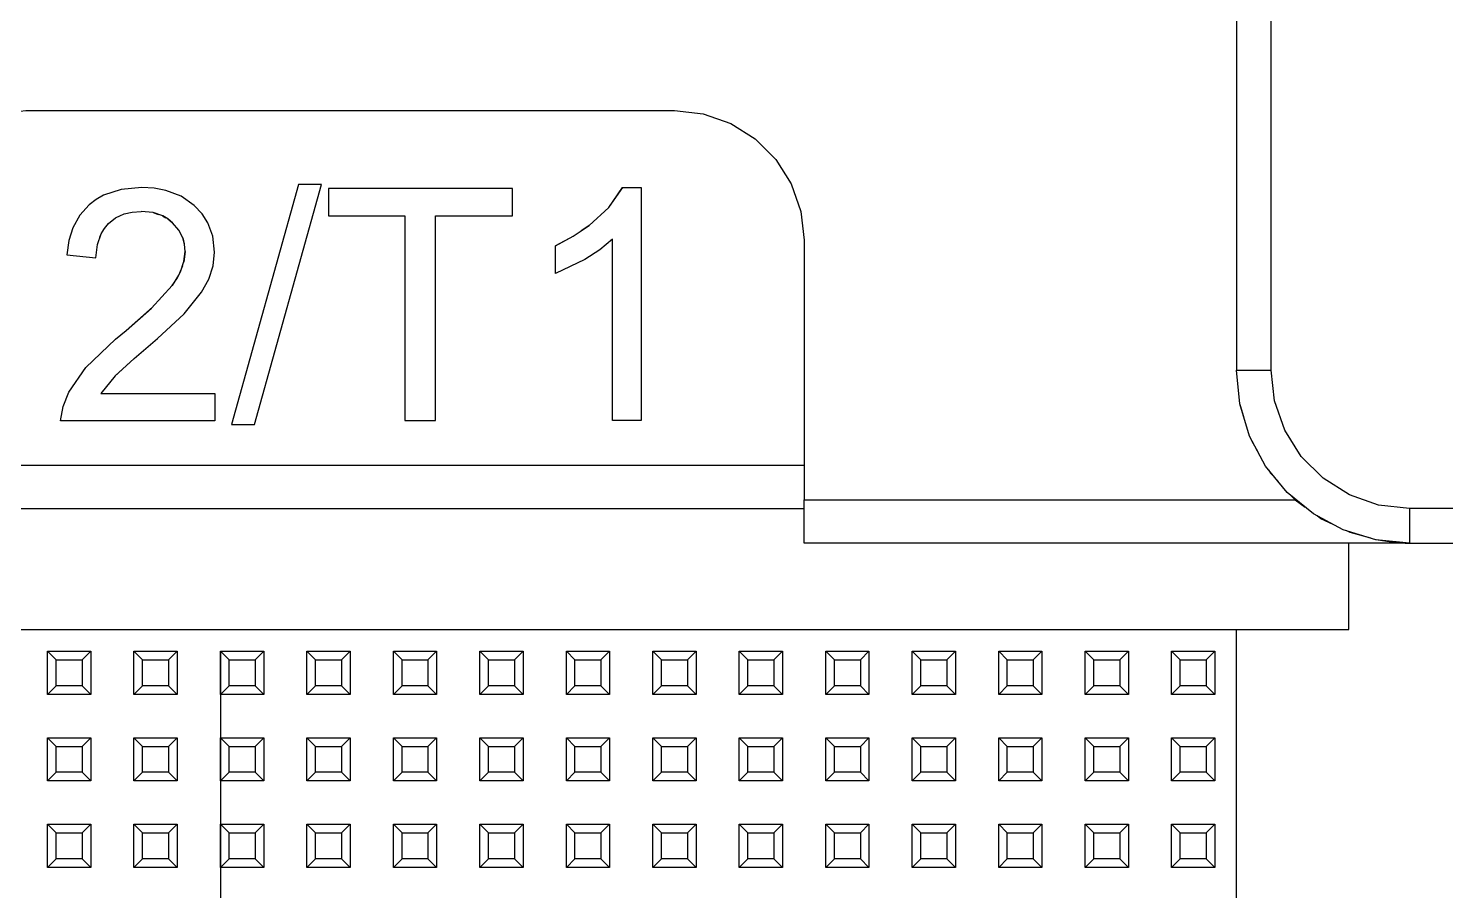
# Model space of a CAD drawing. Header units: millimetres. Extents: x 0 to 156, y 0 to 155.
# Drawn here: x 17.06 to 49.84, y 26.46 to 46.4 of the extents above; entities that cross this region are included whole.
import ezdxf

# ---------------------------------------------------------------- set-up
doc = ezdxf.new("R2010")
doc.units = ezdxf.units.MM

# ---------------------------------------------------------------- blocks, each defined once
blk = doc.blocks.new('CHINT_70dbcf6fe7c4519691b3c42ff544d895_FACE_0')
at = {"color": 7, "linetype": 'CONTINUOUS', "true_color": 0x40d9ff}
for p, q in [((30.799, 42.722), (30.479, 42.259)), ((19.075, 42.018), (19.122, 42.04)), ((19.27, 42.109), (19.351, 42.129)), ((19.458, 42.154), (19.667, 42.169)), ((19.944, 42.14), (20.06, 42.099)), ((20.163, 42.063), (20.237, 42.02)), ((20.282, 41.993), (20.392, 41.906)), ((18.711, 41.571), (18.738, 41.647)), ((18.787, 41.729), (18.814, 41.775)), ((20.539, 41.734), (20.61, 41.593)), ((30.029, 41.842), (29.843, 41.716)), ((18.62, 41.093), (18.654, 41.405)), ((20.627, 41.56), (20.664, 41.421)), ((29.666, 41.596), (29.247, 41.371)), ((20.681, 41.243), (20.65, 40.996)), ((20.533, 40.694), (20.385, 40.452)), ((20.62, 40.91), (20.555, 40.737)), ((19.929, 39.954), (19.316, 39.413)), ((19.048, 38.348), (19.502, 38.768)), ((14, 36.3), (35, 36.3)), ((35, 35.5), (46.354, 35.5)), ((46.354, 35.5), (46.274, 35.587)), ((46.354, 35.5), (46.59, 35.328)), ((14, 35.3), (35, 35.3)), ((17.7, 31.8), (17.5, 32)), ((17.5, 31), (17.5, 32)), ((17.5, 32), (18.5, 32)), ((17.7, 31.8), (18.3, 31.8)), ((17.7, 31.2), (17.7, 31.8)), ((18.3, 31.8), (18.5, 32)), ((18.3, 31.8), (18.3, 31.2)), ((18.5, 32), (18.5, 31)), ((19.7, 31.8), (19.5, 32)), ((19.5, 31), (19.5, 32)), ((19.5, 32), (20.5, 32)), ((19.7, 31.8), (20.3, 31.8)), ((19.7, 31.2), (19.7, 31.8)), ((20.3, 31.8), (20.5, 32)), ((20.3, 31.8), (20.3, 31.2)), ((20.5, 32), (20.5, 31)), ((21.7, 31.8), (21.5, 32)), ((21.5, 31), (21.5, 32)), ((21.5, 32), (22.5, 32)), ((21.7, 31.8), (22.3, 31.8)), ((21.7, 31.2), (21.7, 31.8)), ((22.3, 31.8), (22.5, 32)), ((22.3, 31.8), (22.3, 31.2)), ((22.5, 32), (22.5, 31)), ((23.7, 31.8), (23.5, 32)), ((23.5, 31), (23.5, 32)), ((23.5, 32), (24.5, 32)), ((23.7, 31.8), (24.3, 31.8)), ((23.7, 31.2), (23.7, 31.8)), ((24.3, 31.8), (24.5, 32)), ((24.3, 31.8), (24.3, 31.2)), ((24.5, 32), (24.5, 31)), ((25.7, 31.8), (25.5, 32)), ((25.5, 31), (25.5, 32)), ((25.5, 32), (26.5, 32)), ((25.7, 31.8), (26.3, 31.8)), ((25.7, 31.2), (25.7, 31.8)), ((26.3, 31.8), (26.5, 32)), ((26.3, 31.8), (26.3, 31.2)), ((26.5, 32), (26.5, 31)), ((27.7, 31.8), (27.5, 32)), ((27.5, 31), (27.5, 32)), ((27.5, 32), (28.5, 32)), ((27.7, 31.8), (28.3, 31.8)), ((27.7, 31.2), (27.7, 31.8)), ((28.3, 31.8), (28.5, 32)), ((28.3, 31.8), (28.3, 31.2)), ((28.5, 32), (28.5, 31)), ((29.7, 31.8), (29.5, 32)), ((29.5, 31), (29.5, 32)), ((29.5, 32), (30.5, 32)), ((29.7, 31.8), (30.3, 31.8)), ((29.7, 31.2), (29.7, 31.8)), ((30.3, 31.8), (30.5, 32)), ((30.3, 31.8), (30.3, 31.2)), ((30.5, 32), (30.5, 31)), ((31.7, 31.8), (31.5, 32)), ((31.5, 31), (31.5, 32)), ((31.5, 32), (32.5, 32)), ((31.7, 31.8), (32.3, 31.8)), ((31.7, 31.2), (31.7, 31.8)), ((32.3, 31.8), (32.5, 32)), ((32.3, 31.8), (32.3, 31.2)), ((32.5, 32), (32.5, 31)), ((33.7, 31.8), (33.5, 32)), ((33.5, 31), (33.5, 32)), ((33.5, 32), (34.5, 32)), ((33.7, 31.8), (34.3, 31.8)), ((33.7, 31.2), (33.7, 31.8)), ((34.3, 31.8), (34.5, 32)), ((34.3, 31.8), (34.3, 31.2)), ((34.5, 32), (34.5, 31)), ((35.7, 31.8), (35.5, 32)), ((35.5, 31), (35.5, 32)), ((35.5, 32), (36.5, 32)), ((35.7, 31.8), (36.3, 31.8)), ((35.7, 31.2), (35.7, 31.8)), ((36.3, 31.8), (36.5, 32)), ((36.3, 31.8), (36.3, 31.2)), ((36.5, 32), (36.5, 31)), ((37.7, 31.8), (37.5, 32)), ((37.5, 31), (37.5, 32)), ((37.5, 32), (38.5, 32)), ((37.7, 31.8), (38.3, 31.8)), ((37.7, 31.2), (37.7, 31.8)), ((38.3, 31.8), (38.5, 32)), ((38.3, 31.8), (38.3, 31.2)), ((38.5, 32), (38.5, 31)), ((39.7, 31.8), (39.5, 32)), ((39.5, 31), (39.5, 32)), ((39.5, 32), (40.5, 32)), ((39.7, 31.8), (40.3, 31.8)), ((39.7, 31.2), (39.7, 31.8)), ((40.3, 31.8), (40.5, 32)), ((40.3, 31.8), (40.3, 31.2)), ((40.5, 32), (40.5, 31)), ((41.7, 31.8), (41.5, 32)), ((41.5, 31), (41.5, 32)), ((41.5, 32), (42.5, 32)), ((41.7, 31.8), (42.3, 31.8)), ((41.7, 31.2), (41.7, 31.8)), ((42.3, 31.8), (42.5, 32)), ((42.3, 31.8), (42.3, 31.2)), ((42.5, 32), (42.5, 31)), ((43.7, 31.8), (43.5, 32)), ((43.5, 31), (43.5, 32)), ((43.5, 32), (44.5, 32)), ((43.7, 31.8), (44.3, 31.8)), ((43.7, 31.2), (43.7, 31.8)), ((44.3, 31.8), (44.5, 32)), ((44.3, 31.8), (44.3, 31.2)), ((44.5, 32), (44.5, 31)), ((17.7, 31.2), (17.5, 31)), ((18.3, 31.2), (17.7, 31.2)), ((18.3, 31.2), (18.5, 31)), ((19.7, 31.2), (19.5, 31)), ((20.3, 31.2), (19.7, 31.2)), ((20.3, 31.2), (20.5, 31)), ((21.7, 31.2), (21.5, 31)), ((22.3, 31.2), (21.7, 31.2)), ((22.3, 31.2), (22.5, 31)), ((23.7, 31.2), (23.5, 31)), ((24.3, 31.2), (23.7, 31.2)), ((24.3, 31.2), (24.5, 31)), ((25.7, 31.2), (25.5, 31)), ((26.3, 31.2), (25.7, 31.2)), ((26.3, 31.2), (26.5, 31)), ((27.7, 31.2), (27.5, 31)), ((28.3, 31.2), (27.7, 31.2)), ((28.3, 31.2), (28.5, 31)), ((29.7, 31.2), (29.5, 31)), ((30.3, 31.2), (29.7, 31.2)), ((30.3, 31.2), (30.5, 31)), ((31.7, 31.2), (31.5, 31)), ((32.3, 31.2), (31.7, 31.2)), ((32.3, 31.2), (32.5, 31)), ((33.7, 31.2), (33.5, 31)), ((34.3, 31.2), (33.7, 31.2)), ((34.3, 31.2), (34.5, 31)), ((35.7, 31.2), (35.5, 31)), ((36.3, 31.2), (35.7, 31.2)), ((36.3, 31.2), (36.5, 31)), ((37.7, 31.2), (37.5, 31)), ((38.3, 31.2), (37.7, 31.2)), ((38.3, 31.2), (38.5, 31)), ((39.7, 31.2), (39.5, 31)), ((40.3, 31.2), (39.7, 31.2)), ((40.3, 31.2), (40.5, 31)), ((41.7, 31.2), (41.5, 31)), ((42.3, 31.2), (41.7, 31.2)), ((42.3, 31.2), (42.5, 31)), ((43.7, 31.2), (43.5, 31)), ((44.3, 31.2), (43.7, 31.2)), ((44.3, 31.2), (44.5, 31)), ((18.5, 31), (17.5, 31)), ((20.5, 31), (19.5, 31)), ((22.5, 31), (21.5, 31)), ((24.5, 31), (23.5, 31)), ((26.5, 31), (25.5, 31)), ((28.5, 31), (27.5, 31)), ((30.5, 31), (29.5, 31)), ((32.5, 31), (31.5, 31)), ((34.5, 31), (33.5, 31)), ((36.5, 31), (35.5, 31)), ((38.5, 31), (37.5, 31)), ((40.5, 31), (39.5, 31)), ((42.5, 31), (41.5, 31)), ((44.5, 31), (43.5, 31)), ((17.7, 29.8), (17.5, 30)), ((17.5, 29), (17.5, 30)), ((17.5, 30), (18.5, 30)), ((18.3, 29.8), (18.5, 30)), ((18.5, 30), (18.5, 29)), ((19.7, 29.8), (19.5, 30)), ((19.5, 29), (19.5, 30)), ((19.5, 30), (20.5, 30)), ((20.3, 29.8), (20.5, 30)), ((20.5, 30), (20.5, 29)), ((21.7, 29.8), (21.5, 30)), ((21.5, 29), (21.5, 30)), ((21.5, 30), (22.5, 30)), ((22.3, 29.8), (22.5, 30)), ((22.5, 30), (22.5, 29)), ((23.7, 29.8), (23.5, 30)), ((23.5, 29), (23.5, 30)), ((23.5, 30), (24.5, 30)), ((24.3, 29.8), (24.5, 30)), ((24.5, 30), (24.5, 29)), ((25.7, 29.8), (25.5, 30)), ((25.5, 29), (25.5, 30)), ((25.5, 30), (26.5, 30)), ((26.3, 29.8), (26.5, 30)), ((26.5, 30), (26.5, 29)), ((27.7, 29.8), (27.5, 30)), ((27.5, 29), (27.5, 30)), ((27.5, 30), (28.5, 30)), ((28.3, 29.8), (28.5, 30)), ((28.5, 30), (28.5, 29)), ((29.7, 29.8), (29.5, 30)), ((29.5, 29), (29.5, 30)), ((29.5, 30), (30.5, 30)), ((30.3, 29.8), (30.5, 30)), ((30.5, 30), (30.5, 29)), ((31.7, 29.8), (31.5, 30)), ((31.5, 29), (31.5, 30)), ((31.5, 30), (32.5, 30)), ((32.3, 29.8), (32.5, 30)), ((32.5, 30), (32.5, 29)), ((33.7, 29.8), (33.5, 30)), ((33.5, 29), (33.5, 30)), ((33.5, 30), (34.5, 30)), ((34.3, 29.8), (34.5, 30)), ((34.5, 30), (34.5, 29)), ((35.7, 29.8), (35.5, 30)), ((35.5, 29), (35.5, 30)), ((35.5, 30), (36.5, 30)), ((36.3, 29.8), (36.5, 30)), ((36.5, 30), (36.5, 29)), ((37.7, 29.8), (37.5, 30)), ((37.5, 29), (37.5, 30)), ((37.5, 30), (38.5, 30)), ((38.3, 29.8), (38.5, 30)), ((38.5, 30), (38.5, 29)), ((39.7, 29.8), (39.5, 30)), ((39.5, 29), (39.5, 30)), ((39.5, 30), (40.5, 30)), ((40.3, 29.8), (40.5, 30)), ((40.5, 30), (40.5, 29)), ((41.7, 29.8), (41.5, 30)), ((41.5, 29), (41.5, 30)), ((41.5, 30), (42.5, 30)), ((42.3, 29.8), (42.5, 30)), ((42.5, 30), (42.5, 29)), ((43.7, 29.8), (43.5, 30)), ((43.5, 29), (43.5, 30)), ((43.5, 30), (44.5, 30)), ((44.3, 29.8), (44.5, 30)), ((44.5, 30), (44.5, 29)), ((17.7, 29.8), (18.3, 29.8)), ((17.7, 29.2), (17.7, 29.8)), ((18.3, 29.8), (18.3, 29.2)), ((19.7, 29.8), (20.3, 29.8)), ((19.7, 29.2), (19.7, 29.8)), ((20.3, 29.8), (20.3, 29.2)), ((21.7, 29.8), (22.3, 29.8)), ((21.7, 29.2), (21.7, 29.8)), ((22.3, 29.8), (22.3, 29.2)), ((23.7, 29.8), (24.3, 29.8)), ((23.7, 29.2), (23.7, 29.8)), ((24.3, 29.8), (24.3, 29.2)), ((25.7, 29.8), (26.3, 29.8)), ((25.7, 29.2), (25.7, 29.8)), ((26.3, 29.8), (26.3, 29.2)), ((27.7, 29.8), (28.3, 29.8)), ((27.7, 29.2), (27.7, 29.8)), ((28.3, 29.8), (28.3, 29.2)), ((29.7, 29.8), (30.3, 29.8)), ((29.7, 29.2), (29.7, 29.8)), ((30.3, 29.8), (30.3, 29.2)), ((31.7, 29.8), (32.3, 29.8)), ((31.7, 29.2), (31.7, 29.8)), ((32.3, 29.8), (32.3, 29.2)), ((33.7, 29.8), (34.3, 29.8)), ((33.7, 29.2), (33.7, 29.8)), ((34.3, 29.8), (34.3, 29.2)), ((35.7, 29.8), (36.3, 29.8)), ((35.7, 29.2), (35.7, 29.8)), ((36.3, 29.8), (36.3, 29.2)), ((37.7, 29.8), (38.3, 29.8)), ((37.7, 29.2), (37.7, 29.8)), ((38.3, 29.8), (38.3, 29.2)), ((39.7, 29.8), (40.3, 29.8)), ((39.7, 29.2), (39.7, 29.8)), ((40.3, 29.8), (40.3, 29.2)), ((41.7, 29.8), (42.3, 29.8)), ((41.7, 29.2), (41.7, 29.8)), ((42.3, 29.8), (42.3, 29.2)), ((43.7, 29.8), (44.3, 29.8)), ((43.7, 29.2), (43.7, 29.8)), ((44.3, 29.8), (44.3, 29.2)), ((17.7, 29.2), (17.5, 29)), ((18.3, 29.2), (17.7, 29.2)), ((18.3, 29.2), (18.5, 29)), ((19.7, 29.2), (19.5, 29)), ((20.3, 29.2), (19.7, 29.2)), ((20.3, 29.2), (20.5, 29)), ((21.7, 29.2), (21.5, 29)), ((22.3, 29.2), (21.7, 29.2)), ((22.3, 29.2), (22.5, 29)), ((23.7, 29.2), (23.5, 29)), ((24.3, 29.2), (23.7, 29.2)), ((24.3, 29.2), (24.5, 29)), ((25.7, 29.2), (25.5, 29)), ((26.3, 29.2), (25.7, 29.2)), ((26.3, 29.2), (26.5, 29)), ((27.7, 29.2), (27.5, 29)), ((28.3, 29.2), (27.7, 29.2)), ((28.3, 29.2), (28.5, 29)), ((29.7, 29.2), (29.5, 29)), ((30.3, 29.2), (29.7, 29.2)), ((30.3, 29.2), (30.5, 29)), ((31.7, 29.2), (31.5, 29)), ((32.3, 29.2), (31.7, 29.2)), ((32.3, 29.2), (32.5, 29)), ((33.7, 29.2), (33.5, 29)), ((34.3, 29.2), (33.7, 29.2)), ((34.3, 29.2), (34.5, 29)), ((35.7, 29.2), (35.5, 29)), ((36.3, 29.2), (35.7, 29.2)), ((36.3, 29.2), (36.5, 29)), ((37.7, 29.2), (37.5, 29)), ((38.3, 29.2), (37.7, 29.2)), ((38.3, 29.2), (38.5, 29)), ((39.7, 29.2), (39.5, 29)), ((40.3, 29.2), (39.7, 29.2)), ((40.3, 29.2), (40.5, 29)), ((41.7, 29.2), (41.5, 29)), ((42.3, 29.2), (41.7, 29.2)), ((42.3, 29.2), (42.5, 29)), ((43.7, 29.2), (43.5, 29)), ((44.3, 29.2), (43.7, 29.2)), ((44.3, 29.2), (44.5, 29)), ((18.5, 29), (17.5, 29)), ((20.5, 29), (19.5, 29)), ((22.5, 29), (21.5, 29)), ((24.5, 29), (23.5, 29)), ((26.5, 29), (25.5, 29)), ((28.5, 29), (27.5, 29)), ((30.5, 29), (29.5, 29)), ((32.5, 29), (31.5, 29)), ((34.5, 29), (33.5, 29)), ((36.5, 29), (35.5, 29)), ((38.5, 29), (37.5, 29)), ((40.5, 29), (39.5, 29)), ((42.5, 29), (41.5, 29)), ((44.5, 29), (43.5, 29)), ((17.7, 27.8), (17.5, 28)), ((17.5, 27), (17.5, 28)), ((17.5, 28), (18.5, 28)), ((18.3, 27.8), (18.5, 28)), ((18.5, 28), (18.5, 27)), ((19.7, 27.8), (19.5, 28)), ((19.5, 27), (19.5, 28)), ((19.5, 28), (20.5, 28)), ((20.3, 27.8), (20.5, 28)), ((20.5, 28), (20.5, 27)), ((21.7, 27.8), (21.5, 28)), ((21.5, 27), (21.5, 28)), ((21.5, 28), (22.5, 28)), ((22.3, 27.8), (22.5, 28)), ((22.5, 28), (22.5, 27)), ((23.7, 27.8), (23.5, 28)), ((23.5, 27), (23.5, 28)), ((23.5, 28), (24.5, 28)), ((24.3, 27.8), (24.5, 28)), ((24.5, 28), (24.5, 27)), ((25.7, 27.8), (25.5, 28)), ((25.5, 27), (25.5, 28)), ((25.5, 28), (26.5, 28)), ((26.3, 27.8), (26.5, 28)), ((26.5, 28), (26.5, 27)), ((27.7, 27.8), (27.5, 28)), ((27.5, 27), (27.5, 28)), ((27.5, 28), (28.5, 28)), ((28.3, 27.8), (28.5, 28)), ((28.5, 28), (28.5, 27)), ((29.7, 27.8), (29.5, 28)), ((29.5, 27), (29.5, 28)), ((29.5, 28), (30.5, 28)), ((30.3, 27.8), (30.5, 28)), ((30.5, 28), (30.5, 27)), ((31.7, 27.8), (31.5, 28)), ((31.5, 27), (31.5, 28)), ((31.5, 28), (32.5, 28)), ((32.3, 27.8), (32.5, 28)), ((32.5, 28), (32.5, 27)), ((33.7, 27.8), (33.5, 28)), ((33.5, 27), (33.5, 28)), ((33.5, 28), (34.5, 28)), ((34.3, 27.8), (34.5, 28)), ((34.5, 28), (34.5, 27)), ((35.7, 27.8), (35.5, 28)), ((35.5, 27), (35.5, 28)), ((35.5, 28), (36.5, 28)), ((36.3, 27.8), (36.5, 28)), ((36.5, 28), (36.5, 27)), ((37.7, 27.8), (37.5, 28)), ((37.5, 27), (37.5, 28)), ((37.5, 28), (38.5, 28)), ((38.3, 27.8), (38.5, 28)), ((38.5, 28), (38.5, 27)), ((39.7, 27.8), (39.5, 28)), ((39.5, 27), (39.5, 28)), ((39.5, 28), (40.5, 28)), ((40.3, 27.8), (40.5, 28)), ((40.5, 28), (40.5, 27)), ((41.7, 27.8), (41.5, 28)), ((41.5, 27), (41.5, 28)), ((41.5, 28), (42.5, 28)), ((42.3, 27.8), (42.5, 28)), ((42.5, 28), (42.5, 27)), ((43.7, 27.8), (43.5, 28)), ((43.5, 27), (43.5, 28)), ((43.5, 28), (44.5, 28)), ((44.3, 27.8), (44.5, 28)), ((44.5, 28), (44.5, 27)), ((17.7, 27.8), (18.3, 27.8)), ((17.7, 27.2), (17.7, 27.8)), ((18.3, 27.8), (18.3, 27.2)), ((19.7, 27.8), (20.3, 27.8)), ((19.7, 27.2), (19.7, 27.8)), ((20.3, 27.8), (20.3, 27.2)), ((21.7, 27.8), (22.3, 27.8)), ((21.7, 27.2), (21.7, 27.8)), ((22.3, 27.8), (22.3, 27.2)), ((23.7, 27.8), (24.3, 27.8)), ((23.7, 27.2), (23.7, 27.8)), ((24.3, 27.8), (24.3, 27.2)), ((25.7, 27.8), (26.3, 27.8)), ((25.7, 27.2), (25.7, 27.8)), ((26.3, 27.8), (26.3, 27.2)), ((27.7, 27.8), (28.3, 27.8)), ((27.7, 27.2), (27.7, 27.8)), ((28.3, 27.8), (28.3, 27.2)), ((29.7, 27.8), (30.3, 27.8)), ((29.7, 27.2), (29.7, 27.8)), ((30.3, 27.8), (30.3, 27.2)), ((31.7, 27.8), (32.3, 27.8)), ((31.7, 27.2), (31.7, 27.8)), ((32.3, 27.8), (32.3, 27.2)), ((33.7, 27.8), (34.3, 27.8)), ((33.7, 27.2), (33.7, 27.8)), ((34.3, 27.8), (34.3, 27.2)), ((35.7, 27.8), (36.3, 27.8)), ((35.7, 27.2), (35.7, 27.8)), ((36.3, 27.8), (36.3, 27.2)), ((37.7, 27.8), (38.3, 27.8)), ((37.7, 27.2), (37.7, 27.8)), ((38.3, 27.8), (38.3, 27.2)), ((39.7, 27.8), (40.3, 27.8)), ((39.7, 27.2), (39.7, 27.8)), ((40.3, 27.8), (40.3, 27.2)), ((41.7, 27.8), (42.3, 27.8)), ((41.7, 27.2), (41.7, 27.8)), ((42.3, 27.8), (42.3, 27.2)), ((43.7, 27.8), (44.3, 27.8)), ((43.7, 27.2), (43.7, 27.8)), ((44.3, 27.8), (44.3, 27.2)), ((17.7, 27.2), (17.5, 27)), ((18.5, 27), (17.5, 27)), ((18.3, 27.2), (17.7, 27.2)), ((18.3, 27.2), (18.5, 27)), ((19.7, 27.2), (19.5, 27)), ((20.5, 27), (19.5, 27)), ((20.3, 27.2), (19.7, 27.2)), ((20.3, 27.2), (20.5, 27)), ((21.7, 27.2), (21.5, 27)), ((22.5, 27), (21.5, 27)), ((22.3, 27.2), (21.7, 27.2)), ((22.3, 27.2), (22.5, 27)), ((23.7, 27.2), (23.5, 27)), ((24.5, 27), (23.5, 27)), ((24.3, 27.2), (23.7, 27.2)), ((24.3, 27.2), (24.5, 27)), ((25.7, 27.2), (25.5, 27)), ((26.5, 27), (25.5, 27)), ((26.3, 27.2), (25.7, 27.2)), ((26.3, 27.2), (26.5, 27)), ((27.7, 27.2), (27.5, 27)), ((28.5, 27), (27.5, 27)), ((28.3, 27.2), (27.7, 27.2)), ((28.3, 27.2), (28.5, 27)), ((29.7, 27.2), (29.5, 27)), ((30.5, 27), (29.5, 27)), ((30.3, 27.2), (29.7, 27.2)), ((30.3, 27.2), (30.5, 27)), ((31.7, 27.2), (31.5, 27)), ((32.5, 27), (31.5, 27)), ((32.3, 27.2), (31.7, 27.2)), ((32.3, 27.2), (32.5, 27)), ((33.7, 27.2), (33.5, 27)), ((34.5, 27), (33.5, 27)), ((34.3, 27.2), (33.7, 27.2)), ((34.3, 27.2), (34.5, 27)), ((35.7, 27.2), (35.5, 27)), ((36.5, 27), (35.5, 27)), ((36.3, 27.2), (35.7, 27.2)), ((36.3, 27.2), (36.5, 27)), ((37.7, 27.2), (37.5, 27)), ((38.5, 27), (37.5, 27)), ((38.3, 27.2), (37.7, 27.2)), ((38.3, 27.2), (38.5, 27)), ((39.7, 27.2), (39.5, 27)), ((40.5, 27), (39.5, 27)), ((40.3, 27.2), (39.7, 27.2)), ((40.3, 27.2), (40.5, 27)), ((41.7, 27.2), (41.5, 27)), ((42.5, 27), (41.5, 27)), ((42.3, 27.2), (41.7, 27.2)), ((42.3, 27.2), (42.5, 27)), ((43.7, 27.2), (43.5, 27)), ((44.5, 27), (43.5, 27)), ((44.3, 27.2), (43.7, 27.2)), ((44.3, 27.2), (44.5, 27))]:
    blk.add_line(p, q, dxfattribs=at)
for points in [[(45, 62.4), (45, 38.5), (45.8, 38.5), (45.8, 59.059)], [(14, 35.5), (14, 41.5), (14.075, 42.168), (14.297, 42.802), (14.655, 43.37), (15.13, 43.845), (15.698, 44.203), (16.332, 44.425), (17, 44.5), (32, 44.5), (32.668, 44.425), (33.302, 44.203), (33.87, 43.845), (34.345, 43.37), (34.703, 42.802), (34.925, 42.168), (35, 41.5), (35, 35.5)], [(19.502, 38.768), (20.044, 39.226), (20.662, 39.802), (21.065, 40.299), (21.23, 40.604), (21.329, 40.912), (21.362, 41.225), (21.32, 41.599), (21.209, 41.9), (21.073, 42.114), (20.893, 42.305), (20.588, 42.517), (20.234, 42.655), (19.969, 42.705), (19.682, 42.722), (19.205, 42.677), (18.798, 42.544), (18.622, 42.444), (18.463, 42.323), (18.247, 42.082), (18.088, 41.788), (17.995, 41.496), (17.943, 41.166), (18.62, 41.093)], [(22.284, 37.242), (23.837, 42.788), (23.306, 42.788), (21.754, 37.242), (22.284, 37.242)], [(26.476, 37.33), (26.476, 42.063), (28.251, 42.063), (28.251, 42.7), (24.001, 42.7), (24.001, 42.063), (25.762, 42.063), (25.762, 37.33), (26.476, 37.33)], [(30.799, 42.722), (31.228, 42.722), (31.228, 37.33), (30.569, 37.33), (30.569, 41.529), (30.275, 41.282), (29.925, 41.055), (29.247, 40.734), (29.247, 41.371)], [(29.247, 41.371), (29.661, 41.593), (30.027, 41.841), (30.48, 42.26), (30.799, 42.722)], [(18.62, 41.093), (18.653, 41.403), (18.737, 41.646), (18.814, 41.774), (18.909, 41.887), (19.075, 42.019), (19.271, 42.11), (19.459, 42.154), (19.667, 42.169)], [(20.392, 41.906), (20.283, 41.993), (20.164, 42.063), (19.945, 42.139), (19.667, 42.169)], [(20.681, 41.243), (20.667, 41.407), (20.627, 41.559), (20.539, 41.733), (20.392, 41.906)], [(20.385, 40.452), (20.489, 40.609), (20.572, 40.768), (20.654, 41.009), (20.681, 41.243)], [(19.316, 39.413), (19.907, 39.93), (20.385, 40.452)], [(19.502, 38.768), (19.065, 38.368), (18.73, 37.959), (21.369, 37.959), (21.369, 37.326), (17.8, 37.326), (17.859, 37.656), (17.996, 37.992), (18.388, 38.558), (19.07, 39.211), (19.316, 39.413)], [(49, 34.5), (48.22, 34.577), (47.469, 34.804), (46.778, 35.174), (46.172, 35.672), (45.674, 36.278), (45.304, 36.969), (45.077, 37.72), (45, 38.5)], [(49, 35.3), (48.288, 35.38), (47.612, 35.617), (47.005, 35.998), (46.498, 36.505), (46.117, 37.112), (45.88, 37.788), (45.8, 38.5)], [(45.086, 37.688), (45.09, 37.658), (45.165, 37.43)], [(45.335, 36.911), (45.354, 36.854), (45.488, 36.627)], [(45.737, 36.201), (45.782, 36.124), (45.955, 35.935)], [(49, 34.5), (35, 34.5), (35, 35.5)], [(47.24, 34.927), (46.954, 35.063), (46.866, 35.127)], [(67.5, 35.3), (49, 35.3), (49, 34.5), (67.5, 34.5)], [(48.11, 34.61), (47.633, 34.741), (47.55, 34.78)], [(12.4, 34.5), (12.4, 32.5), (47.6, 32.5), (47.6, 34.5)], [(48.7, 34.513), (48.633, 34.516), (48.278, 34.564), (48.238, 34.575)], [(48.7, 34.53), (48.7, 34.511), (48.8, 34.505), (48.9, 34.501), (49, 34.5)], [(44, 2), (45, 3), (45, 32.5)], [(21.5, 32), (21.5, 19.258), (21.5, 20)]]:
    blk.add_lwpolyline(points, dxfattribs=at)
blk = doc.blocks.new('CHINT_70dbcf6fe7c4519691b3c42ff544d895')
at = {"true_color": 0x40d9ff}
blk.add_blockref('CHINT_70dbcf6fe7c4519691b3c42ff544d895_FACE_0', (0, 0), dxfattribs=at)

msp = doc.modelspace()

# ---------------------------------------------------------------- block references
at = {"true_color": 0x40d9ff}
msp.add_blockref('CHINT_70dbcf6fe7c4519691b3c42ff544d895', (0, 0), dxfattribs=at)

doc.saveas('drawing.dxf')
